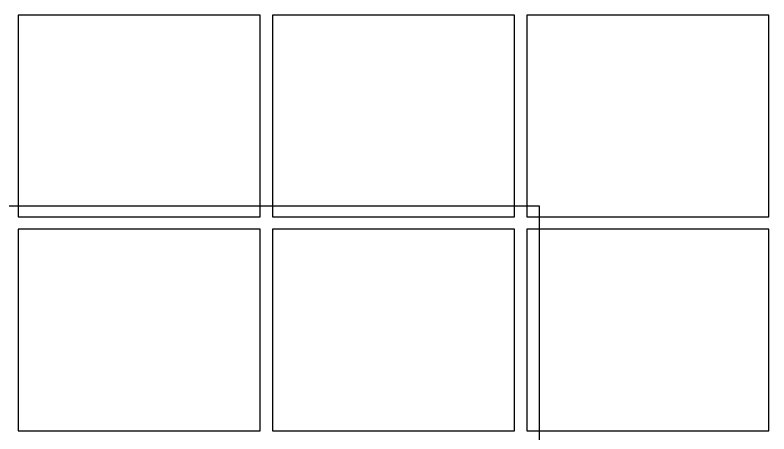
# Model space of a CAD drawing. Extents: x -15.8 to 28.7, y 37.6 to 61.4.
# Drawn here: x -14.071 to -12.202, y 42.921 to 43.959 of the extents above; entities that cross this region are included whole.
import ezdxf

# ---------------------------------------------------------------- set-up
doc = ezdxf.new("R2010")
doc.units = 0
doc.layers.add('AM_4', color=3, linetype='Continuous', lineweight=25)

msp = doc.modelspace()

# ---------------------------------------------------------------- linework, layer by layer
at = {"color": 6, "linetype": 'ByBlock'}
for points in [[(-13.46325641151543, 43.45883332121388), (-13.46325641151543, 43.95883332121388), (-14.06325641151534, 43.95883332121388), (-14.06325641151534, 43.45883332121388)], [(-12.83275641151545, 43.45883332121388), (-12.83275641151545, 43.95883332121388), (-13.43275641151535, 43.95883332121388), (-13.43275641151535, 43.45883332121388)], [(-12.20225641151546, 43.45883332121388), (-12.20225641151546, 43.95883332121388), (-12.80225641151537, 43.95883332121388), (-12.80225641151537, 43.45883332121388)], [(-13.46325641151543, 42.92833332121404), (-13.46325641151543, 43.42833332121403), (-14.06325641151534, 43.42833332121403), (-14.06325641151534, 42.92833332121404)], [(-12.83275641151545, 42.92833332121404), (-12.83275641151545, 43.42833332121403), (-13.43275641151535, 43.42833332121403), (-13.43275641151535, 42.92833332121404)], [(-12.20225641151546, 42.92833332121404), (-12.20225641151546, 43.42833332121403), (-12.80225641151537, 43.42833332121403), (-12.80225641151537, 42.92833332121404)]]:
    msp.add_lwpolyline(points, close=True, dxfattribs=at)
at = {"layer": 'AM_4', "color": 1, "linetype": 'ByBlock'}
msp.add_lwpolyline([(-14.72284367045824, 43.48625338789884), (-12.77188555612099, 43.48625338789884), (-12.77188555612099, 41.87841044341985), (-14.72284367045824, 41.87841044341985)], close=True, dxfattribs=at)

doc.saveas('drawing.dxf')
